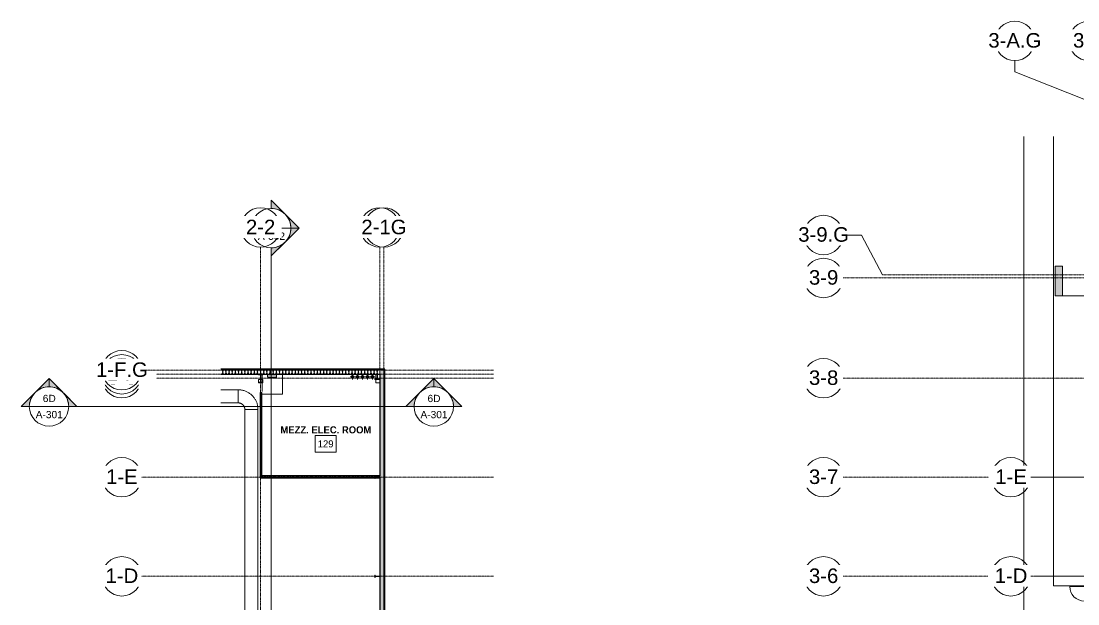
# Model space of a CAD drawing. Header units: inches. Extents: x 25369 to 33161, y -23509 to -20274.
# Drawn here: x 25397 to 27972, y -21693 to -20274 of the extents above; entities that cross this region are included whole.
import ezdxf

# ---------------------------------------------------------------- set-up
doc = ezdxf.new("R2010")
doc.units = ezdxf.units.IN
doc.header["$MEASUREMENT"] = 0
doc.linetypes.add('Grid Line 1_2_', pattern=[0.875, 0.5, -0.125, 0.125, -0.125])
for name, color, linetype, lineweight in [('A-AREA', 32, 'Continuous', 9), ('A-AREA-IDEN', 2, 'Continuous', 9), ('A-DOOR', 31, 'Continuous', 9), ('A-FLOR', 192, 'Continuous', 9), ('A-WALL', 113, 'Continuous', 9), ('A-WALL-PATT', 111, 'Continuous', 25), ('C-TOPO', 7, 'Continuous', 9), ('Conc', 7, 'Continuous', 13), ('E-POWR-CNTR', 130, 'Continuous', 9), ('E-POWR-RISE', 130, 'Continuous', 9), ('G-ANNO-SYMB', 111, 'Continuous', 9), ('I-WALL', 2, 'Continuous', 9), ('M-HVAC-DUCT', 70, 'Continuous', 9), ('Q-SPCQ', 91, 'Continuous', 9), ('S-BEAM', 12, 'Continuous', 9), ('S-COLS', 52, 'Continuous', 9), ('S-GRID', 1, 'Continuous', 9), ('S-GRID-IDEN', 1, 'Continuous', 9)]:
    doc.layers.add(name, color=color, linetype=linetype, lineweight=lineweight)
doc.styles.add('Arial', font='arial.ttf', dxfattribs={"height": 35.407186})
doc.styles.add('Arial_1', font='arial.ttf', dxfattribs={"height": 17.703593})
doc.styles.add('Century Gothic', font='GOTHIC.TTF', dxfattribs={"height": 17.245342})
doc.styles.add('Century Gothic_B', font='GOTHICB.TTF', dxfattribs={"height": 17.233438})
pattern_1 = [(45, (0, 0), (-19.00703, 19.00703), []), (45, (0, 28.8), (-19.00703, 19.00703), [])]
pattern_2 = [(0, (0, 0), (61.44, 15.36), [2.534, -43.546, 2.534, -43.546, -245.76]), (0, (0, 0), (61.44, 15.36), [-92.16, 2.534, -89.626, 2.534, -43.546, -107.52]), (0, (0, 0), (61.44, 15.36), [-230.4, 2.534, -28.186, 2.534, -74.266]), (120, (23.04, 7.68), (-44.02215, 45.528601), [2.534, -43.546, 2.534, -43.546, -245.76]), (120, (23.04, 7.68), (-44.02215, 45.528601), [-92.16, 2.534, -89.626, 2.534, -43.546, -107.52]), (120, (23.04, 7.68), (-44.02215, 45.528601), [-230.4, 2.534, -28.186, 2.534, -74.266]), (240, (30.72, 38.4), (-17.41785, -60.888601), [2.534, -43.546, 2.534, -43.546, -245.76]), (240, (30.72, 38.4), (-17.41785, -60.888601), [-92.16, 2.534, -89.626, 2.534, -43.546, -107.52]), (240, (30.72, 38.4), (-17.41785, -60.888601), [-230.4, 2.534, -28.186, 2.534, -74.266])]
pattern_3 = [(161.57, (0.96, 0.96), (-7.6802237, -0.0009796), [0, -54.643, 6.067, 0]), (18.43, (-0.96, 0.96), (-7.6802237, 0.0009796), [0, -54.643, 6.067, 0]), (108.43, (0.96, 0.96), (3.8382953, -19.20136532), [18.211, -42.499]), (71.57, (-0.96, 0.96), (3.8382953, 19.20136532), [18.211, -42.499])]
pattern_4 = [(0, (0, 0), (0, 24), []), (90, (0, 0), (-24, 1e-15), [])]
pattern_5 = [(225, (25980.89, -22360.053), (19.00703, -19.00703), []), (225, (25980.89, -22388.853), (19.00703, -19.00703), [])]

# ---------------------------------------------------------------- blocks, each defined once
blk = doc.blocks.new('columns and girder2 - one-1334686-Mezzanine Floor Plan')
at = {"layer": 'S-BEAM'}
h = blk.add_hatch(dxfattribs=at)
h.set_pattern_fill('FP_5', color=256, style=0, pattern_type=2)
h.set_pattern_definition(pattern_5)
h.paths.add_polyline_path([(0, -1.3), (-5, -1.3), (-5, -2), (5, -2), (5, -1.3)], flags=0)
h.paths.add_polyline_path([(5, -17), (-5, -17), (-5, -18.5), (5, -18.5)], flags=0)
h.paths.add_polyline_path([(-5, -1204.9), (-5, -1206.4), (5, -1206.4), (5, -1204.9)], flags=0)
h.paths.add_polyline_path([(5, -1224.3), (-5, -1224.3), (-5, -1225.8), (5, -1225.8)], flags=0)
h = blk.add_hatch(dxfattribs=at)
h.set_pattern_fill('FP_5', color=256, style=0, pattern_type=2)
h.set_pattern_definition(pattern_5)
h.paths.add_polyline_path([(-0.6, -2), (-0.6, -17), (0.6, -17), (0.6, -2)], flags=0)
h.paths.add_polyline_path([(0.6, -1206.4), (-0.6, -1206.4), (-0.6, -1224.3), (0.6, -1224.3)], flags=0)
at = {"layer": 'S-BEAM', "lineweight": 15}
for p, q in [((-5, -1.3), (-5, -2)), ((-5, -2), (5, -2)), ((5, -17), (-5, -17)), ((-5, -17), (-5, -18.5)), ((-5, -18.5), (5, -18.5)), ((0.6, -2), (-0.6, -2)), ((-0.6, -2), (-0.6, -17)), ((-0.6, -17), (0.6, -17)), ((0.6, -17), (0.6, -2)), ((5, -2), (5, -1.3)), ((5, -18.5), (5, -17)), ((5, -1204.9), (-5, -1204.9)), ((-5, -1204.9), (-5, -1206.4)), ((-5, -1206.4), (5, -1206.4)), ((0.6, -1206.4), (-0.6, -1206.4)), ((-0.6, -1206.4), (-0.6, -1224.3)), ((0.6, -1224.3), (0.6, -1206.4)), ((5, -1206.4), (5, -1204.9)), ((5, -1224.3), (-5, -1224.3)), ((-5, -1224.3), (-5, -1225.8)), ((-0.6, -1224.3), (0.6, -1224.3)), ((5, -1225.8), (5, -1224.3))]:
    blk.add_line(p, q, dxfattribs=at)
at = {"layer": 'S-BEAM'}
for p, q in [((-5, -17), (-5, -9.2)), ((-0.6, -9.2), (-5, -9.2)), ((5, -9.2), (0.6, -9.2)), ((5, -9.2), (5, -17)), ((-5, -1213.3), (-5, -1206.4)), ((5, -1206.4), (5, -1213.3)), ((-5, -1213.3), (-0.6, -1213.3)), ((0.6, -1213.3), (5, -1213.3))]:
    blk.add_line(p, q, dxfattribs=at)
blk = doc.blocks.new('lad500 - Standard-1589027-Mezzanine Floor Plan')
at = {"layer": 'Q-SPCQ'}
for p, q in [((26019.6, -21135.1), (25997.8, -21135.1)), ((25997.8, -21135.1), (25997.8, -21140.6)), ((25998, -21140.4), (25998, -21135.2)), ((25998, -21135.2), (26019.5, -21135.2)), ((26019.5, -21135.2), (26019.5, -21140.4)), ((26019.6, -21140.6), (26019.6, -21135.1)), ((25997.8, -21140.6), (25999.5, -21140.6)), ((25999.5, -21140.4), (25998, -21140.4)), ((25998.1, -21140.4), (25999.6, -21140.4)), ((25998.1, -21143.7), (25998.1, -21140.4)), ((25999.6, -21143.7), (25998.1, -21143.7)), ((25999.5, -21140.6), (25999.5, -21140.4)), ((25999.6, -21140.4), (25999.6, -21141.4)), ((25999.6, -21142.7), (25999.6, -21141.4)), ((25999.6, -21141.4), (26017.8, -21141.4)), ((26017.8, -21142.7), (25999.6, -21142.7)), ((25999.6, -21142.7), (25999.6, -21143.7)), ((26017.8, -21141.4), (26017.8, -21140.4)), ((26017.8, -21140.4), (26019.3, -21140.4)), ((26017.8, -21142.7), (26017.8, -21141.4)), ((26017.8, -21143.7), (26017.8, -21142.7)), ((26019.3, -21143.7), (26017.8, -21143.7)), ((26019.5, -21140.4), (26017.9, -21140.4)), ((26017.9, -21140.4), (26017.9, -21140.6)), ((26017.9, -21140.6), (26019.6, -21140.6)), ((26019.3, -21140.4), (26019.3, -21143.7))]:
    blk.add_line(p, q, dxfattribs=at)
blk = doc.blocks.new('Round Elbow - 1_0 D-1542880-Mezzanine Floor Plan')
at = {"layer": 'M-HVAC-DUCT'}
for p, q in [((-16, 32), (0, 32)), ((0, 32), (16, 32)), ((-32, 0), (-32, 16)), ((-32, -16), (-32, 0))]:
    blk.add_line(p, q, dxfattribs=at)
at = {"layer": 'M-HVAC-DUCT', "flags": 128}
for points in [[(-16, 32), (-16, 31.4), (-16.1, 30.7), (-16.1, 30.1), (-16.2, 29.5), (-16.3, 28.8), (-16.5, 28.2), (-16.6, 27.6), (-16.8, 27), (-17, 26.4), (-17.3, 25.8), (-17.5, 25.2), (-17.8, 24.6), (-18.1, 24), (-18.4, 23.5), (-18.8, 23), (-19.2, 22.4), (-19.6, 21.9), (-20, 21.4), (-20.4, 21), (-20.9, 20.5), (-21.3, 20.1), (-21.8, 19.7), (-22.3, 19.3), (-22.8, 18.9), (-23.4, 18.5), (-23.9, 18.2), (-24.5, 17.9), (-25, 17.6), (-25.6, 17.3), (-26.2, 17.1), (-26.8, 16.9), (-27.4, 16.7), (-28, 16.5), (-28.7, 16.4), (-29.3, 16.2), (-29.9, 16.1), (-30.5, 16.1), (-31.2, 16), (-31.8, 16), (-32, 16)], [(-32, -16), (-30.1, -16), (-28.2, -15.8), (-26.3, -15.7), (-24.4, -15.4), (-22.5, -15), (-20.6, -14.6), (-18.7, -14.1), (-16.9, -13.6), (-15.1, -12.9), (-13.3, -12.2), (-11.6, -11.4), (-9.8, -10.6), (-8.1, -9.7), (-6.5, -8.7), (-4.9, -7.6), (-3.3, -6.5), (-1.8, -5.3), (-0.3, -4.1), (1.1, -2.8), (2.4, -1.4), (3.7, 0), (5, 1.4), (6.2, 2.9), (7.3, 4.5), (8.4, 6.1), (9.4, 7.7), (10.3, 9.4), (11.2, 11.1), (12, 12.8), (12.7, 14.6), (13.4, 16.4), (14, 18.2), (14.5, 20.1), (14.9, 22), (15.3, 23.8), (15.6, 25.7), (15.8, 27.6), (15.9, 29.6), (16, 31.5), (16, 32)]]:
    blk.add_lwpolyline(points, dxfattribs=at)
blk = doc.blocks.new('Door_Single_Storefront - one-1371400-Overall Floor Plan')
at = {"layer": 'A-DOOR'}
blk.add_line((-17.59375, -35.1875), (-17.59375, 0), dxfattribs=at)
blk.add_arc((-17.59375, 0), 35.1875, 270, 0, dxfattribs=at)
blk = doc.blocks.new('Grid - Grid Head - Circle-14747-Mezzanine Floor Plan')
at = {"layer": 'S-GRID-IDEN'}
blk.add_circle((0, 0), 0.25, dxfattribs=at)
blk = doc.blocks.new('Section - Section Head - Filled-1526-Mezzanine Floor Plan')
at = {"layer": 'G-ANNO-SYMB'}
h = blk.add_hatch(color=256, dxfattribs=at)
edge = h.paths.add_edge_path(flags=0)
edge.add_line((-0.427, 0.177), (-0.25, 0.354))
edge.add_line((-0.25, 0.354), (-0.25, 0.25))
edge.add_arc((-0.25, 0), 0.25, 90, 135)
h = blk.add_hatch(color=256, dxfattribs=at)
edge = h.paths.add_edge_path(flags=0)
edge.add_arc((-0.25, 0), 0.25, 45, 90)
edge.add_line((-0.25, 0.25), (-0.25, 0.354))
edge.add_line((-0.25, 0.354), (-0.073, 0.177))
h = blk.add_hatch(color=256, dxfattribs=at)
edge = h.paths.add_edge_path(flags=0)
edge.add_arc((-0.25, 0), 0.25, 137.9216, 180)
edge.add_line((-0.5, 0), (-0.604, 0))
edge.add_line((-0.604, 0), (-0.436, 0.168))
h = blk.add_hatch(color=256, dxfattribs=at)
edge = h.paths.add_edge_path(flags=0)
edge.add_line((-0.064, 0.168), (0.104, 0))
edge.add_line((0.104, 0), (0, 0))
edge.add_arc((-0.25, 0), 0.25, 0, 42.0784)
for p, q in [((-0.25, 0.354), (-0.604, 0)), ((-0.25, 0.354), (-0.427, 0.177)), ((-0.25, 0.354), (0.104, 0)), ((-0.25, 0.25), (-0.25, 0.354)), ((-0.073, 0.177), (-0.25, 0.354)), ((-0.25, 0.354), (-0.25, 0.25)), ((-0.436, 0.168), (-0.604, 0)), ((0.104, 0), (-0.064, 0.168)), ((-0.604, 0), (-0.5, 0)), ((0, 0), (0.104, 0)), ((-0.5, 0), (-0.604, 0)), ((0, 0), (0.104, 0))]:
    blk.add_line(p, q, dxfattribs=at)
for start, end in [(360, 180), (137.9216, 180), (90, 135), (45, 90), (0, 42.0784), (180, 360)]:
    blk.add_arc((-0.25, 0), 0.25, start, end, dxfattribs=at)
blk = doc.blocks.new('Grid - Grid Head - Circle-14747-Overall Floor Plan')
at = {"layer": 'S-GRID-IDEN'}
blk.add_circle((0, 0), 0.25, dxfattribs=at)
blk = doc.blocks.new('Section - 3_32_ x 3_8_-18514-Overall Floor Plan')
at = {"layer": 'G-ANNO-SYMB'}
blk.add_hatch(color=256, dxfattribs=at).paths.add_polyline_path([(0, 0.375), (0, 0), (-0.09375, 0), (-0.09375, 0.375)], flags=0)
for p, q in [((0, 0.375), (-0.09375, 0.375)), ((-0.09375, 0.375), (-0.09375, 0)), ((0, 0), (0, 0.375)), ((-0.09375, 0), (0, 0))]:
    blk.add_line(p, q, dxfattribs=at)

msp = doc.modelspace()

# ---------------------------------------------------------------- hatches: boundary and pattern name
at = {"layer": 'A-WALL-PATT', "lineweight": 9}
h = msp.add_hatch(dxfattribs=at)
h.set_pattern_fill('FP_1', color=256, style=0, pattern_type=2)
h.set_pattern_definition(pattern_4)
h.paths.add_polyline_path([(26281.4, -21124.3), (26281.4, -21123.3), (25884.1, -21123.3), (25884.1, -21124.3), (26271.4, -21124.3)], flags=0)
h = msp.add_hatch(dxfattribs=at)
h.set_pattern_fill('FP_2', color=256, style=0, pattern_type=2)
h.set_pattern_definition(pattern_3)
h.paths.add_polyline_path([(26178.3, -21134.3), (26271.4, -21134.3), (26271.4, -21124.3), (25884.1, -21124.3), (25884.1, -21134.3), (26119.5, -21134.3)], flags=0)
h = msp.add_hatch(dxfattribs=at)
h.set_pattern_fill('FP_2', color=256, style=0, pattern_type=2)
h.set_pattern_definition(pattern_3)
h.paths.add_polyline_path([(26281.3, -22104.8), (26281.4, -22104.8), (26281.4, -21124.3), (26271.4, -21124.3), (26271.4, -22104.8), (26281.2, -22104.8)], flags=0)
h = msp.add_hatch(dxfattribs=at)
h.set_pattern_fill('FP_1', color=256, style=0, pattern_type=2)
h.set_pattern_definition(pattern_4)
h.paths.add_polyline_path([(26282.4, -22233.7), (26282.4, -21123.3), (26281.4, -21123.3), (26281.4, -22233.7)], flags=0)
h = msp.add_hatch(dxfattribs=at)
h.set_pattern_fill('FP_4', color=256, style=0, pattern_type=2)
h.set_pattern_definition(pattern_2)
h.paths.add_polyline_path([(25979.4, -21386.6), (25980, -21386.6), (25980, -21181.8), (25979.4, -21181.8), (25979.4, -21381.2)], flags=0)
h = msp.add_hatch(dxfattribs=at)
h.set_pattern_fill('FP_4', color=256, style=0, pattern_type=2)
h.set_pattern_definition(pattern_2)
h.paths.add_polyline_path([(25983.5, -21386.6), (25984.1, -21386.6), (25984.1, -21181.8), (25983.5, -21181.8), (25983.5, -21381.2)], flags=0)
h = msp.add_hatch(dxfattribs=at)
h.set_pattern_fill('FP_4', color=256, style=0, pattern_type=2)
h.set_pattern_definition(pattern_2)
h.paths.add_polyline_path([(26271.4, -21382.4), (26271.4, -21381.8), (25979.4, -21381.8), (25979.4, -21382.4), (26119.5, -21382.4)], flags=0)
h = msp.add_hatch(dxfattribs=at)
h.set_pattern_fill('FP_4', color=256, style=0, pattern_type=2)
h.set_pattern_definition(pattern_2)
h.paths.add_polyline_path([(26271.4, -21386.6), (26271.4, -21385.9), (25979.4, -21385.9), (25979.4, -21386.6), (26119.5, -21386.6)], flags=0)
at = {"layer": 'S-COLS'}
h = msp.add_hatch(dxfattribs=at)
h.set_pattern_fill('FP_3', color=256, style=0, pattern_type=2)
h.set_pattern_definition(pattern_1)
h.paths.add_polyline_path([(26271.4, -21146.8), (26271.4, -21146.4), (26266.2, -21146.4), (26265.7, -21146.2), (26265.5, -21145.7), (26265.5, -21135.4), (26265.7, -21134.9), (26266.2, -21134.7), (26271.4, -21134.7), (26271.4, -21134.3), (26259.4, -21134.3), (26259.4, -21134.7), (26264.6, -21134.7), (26265, -21134.9), (26265.2, -21135.4), (26265.2, -21145.7), (26265, -21146.2), (26264.6, -21146.4), (26259.4, -21146.4), (26259.4, -21146.8), (26266.6, -21146.8)], flags=0)
h = msp.add_hatch(dxfattribs=at)
h.set_pattern_fill('FP_3', color=256, style=0, pattern_type=2)
h.set_pattern_definition(pattern_1)
h.paths.add_polyline_path([(26271, -21629.5), (26271.4, -21629.5), (26271.4, -21623.1), (26271, -21623.1), (26271, -21625.5), (26270.8, -21626), (26270.3, -21626.2), (26260.3, -21626.2), (26259.8, -21626), (26259.6, -21625.5), (26259.6, -21623.1), (26259.2, -21623.1), (26259.2, -21629.5), (26259.6, -21629.5), (26259.6, -21627.1), (26259.8, -21626.6), (26260.3, -21626.4), (26270.3, -21626.4), (26270.8, -21626.6), (26271, -21627.1)], flags=0)

# ---------------------------------------------------------------- linework, layer by layer
at = {"layer": 'A-AREA'}
msp.add_line((25984.5, -21175.9), (25984.5, -21134.3), dxfattribs=at)
at = {"layer": 'A-AREA-IDEN', "flags": 128}
msp.add_lwpolyline([(26113.6, -21283), (26113.6, -21324.1), (26165, -21324.1), (26165, -21283)], close=True, dxfattribs=at)
at = {"layer": 'A-FLOR'}
for p, q in [((26033.9, -21134.3), (26033.9, -21182.3)), ((26261.4, -21146.4), (26261.4, -21134.7)), ((26261.4, -21155.3), (26261.4, -21146.8)), ((26271.4, -21155.3), (26261.4, -21155.3)), ((26033.9, -21182.3), (25984.1, -21182.3))]:
    msp.add_line(p, q, dxfattribs=at)
at = {"layer": 'A-WALL', "lineweight": 25}
for p, q in [((26283.9, -21121.8), (25884.1, -21121.8)), ((25884.1, -21134.3), (26271.4, -21134.3)), ((26271.4, -21134.3), (26271.4, -21381.8)), ((26283.9, -22233.7), (26283.9, -21121.8)), ((26271.4, -21386.6), (26271.4, -22104.8))]:
    msp.add_line(p, q, dxfattribs=at)
at = {"layer": 'A-WALL'}
for p, q in [((25884.1, -21123.3), (26282.4, -21123.3)), ((25884.1, -21124.3), (26281.4, -21124.3)), ((26281.4, -22104.8), (26281.4, -21124.3)), ((26282.4, -22233.7), (26282.4, -21123.3)), ((25980, -21181.8), (25980, -21386.6)), ((25983.5, -21181.8), (25983.5, -21386.6)), ((26271.4, -21382.4), (25979.4, -21382.4)), ((26271.4, -21385.9), (25979.4, -21385.9)), ((26271.4, -21386.6), (26271.4, -21381.8))]:
    msp.add_line(p, q, dxfattribs=at)
at = {"layer": 'C-TOPO'}
for p, q in [((27840.4, -21862.3), (27840.4, -20555)), ((27840.4, -20555), (27840.4, -21862.3)), ((27912.4, -20555), (27912.4, -21649.2)), ((27912.4, -21649.2), (27912.4, -20555)), ((27912.4, -21649.2), (27987.3, -21649.2)), ((27987.3, -21649.2), (27912.4, -21649.2))]:
    msp.add_line(p, q, dxfattribs=at)
at = {"layer": 'Conc'}
for p, q in [((27840.4, -20555), (27840.4, -22983.1)), ((27912.4, -20555), (27912.4, -21649.2)), ((27912.4, -21649.2), (27987.3, -21649.2))]:
    msp.add_line(p, q, dxfattribs=at)
at = {"layer": 'E-POWR-CNTR'}
for p, q in [((26205.1, -21146.5), (26205.1, -21134.5)), ((26217.1, -21146.5), (26217.1, -21134.5)), ((26229.1, -21146.5), (26229.1, -21134.5)), ((26241.1, -21146.5), (26241.1, -21134.5)), ((26253.1, -21146.5), (26253.1, -21134.5)), ((26199.1, -21140.5), (26211.1, -21140.5)), ((26211.1, -21140.5), (26223.1, -21140.5)), ((26223.1, -21140.5), (26235.1, -21140.5)), ((26235.1, -21140.5), (26247.1, -21140.5)), ((26247.1, -21140.5), (26259.1, -21140.5))]:
    msp.add_line(p, q, dxfattribs=at)
at = {"layer": 'E-POWR-RISE'}
for centre, start, end in [((26205.1, -21140.5), 0, 180), ((26217.1, -21140.5), 0, 180), ((26229.1, -21140.5), 0, 180), ((26241.1, -21140.5), 0, 180), ((26253.1, -21140.5), 0, 180), ((26205.1, -21140.5), 180, 0), ((26217.1, -21140.5), 180, 0), ((26229.1, -21140.5), 180, 0), ((26241.1, -21140.5), 180, 0), ((26253.1, -21140.5), 180, 0)]:
    msp.add_arc(centre, 3.31, start, end, dxfattribs=at)
at = {"layer": 'G-ANNO-SYMB'}
for p, q in [((26006.8, -20826.1), (26006.8, -22662.9)), ((28701.8, -20943.1), (27934.6, -20943.1)), ((25417.3, -21212.5), (25513.3, -21212.5)), ((26354.8, -21212.5), (25513.3, -21212.5)), ((26354.8, -21212.5), (26450.8, -21212.5))]:
    msp.add_line(p, q, dxfattribs=at)
at = {"layer": 'I-WALL'}
for p, q in [((25979.4, -21178.9), (25984.1, -21178.9)), ((25979.4, -21181.8), (25979.4, -21178.9)), ((25984.1, -21178.9), (25984.1, -21181.8))]:
    msp.add_line(p, q, dxfattribs=at)
at = {"layer": 'I-WALL', "lineweight": 25}
for p, q in [((25984.1, -21181.8), (25979.4, -21181.8)), ((25979.4, -21181.8), (25979.4, -21386.6)), ((25984.1, -21386.6), (25984.1, -21181.8)), ((26271.4, -21381.8), (25979.4, -21381.8)), ((25979.4, -21386.6), (26271.4, -21386.6))]:
    msp.add_line(p, q, dxfattribs=at)
at = {"layer": 'M-HVAC-DUCT'}
for p, q in [((25926.5, -21171.9), (25884.1, -21171.9)), ((25926.5, -21171.9), (25926.5, -21203.9)), ((25884.1, -21203.9), (25926.5, -21203.9)), ((25942.5, -21219.9), (25942.5, -22290.9)), ((25942.5, -21219.9), (25974.5, -21219.9)), ((25974.5, -22290.9), (25974.5, -21219.9))]:
    msp.add_line(p, q, dxfattribs=at)
at = {"layer": 'S-COLS', "lineweight": 15}
for p, q in [((26271.4, -21134.3), (26259.4, -21134.3)), ((26259.4, -21134.3), (26259.4, -21134.7)), ((26259.4, -21134.7), (26264.6, -21134.7)), ((26265.2, -21135.4), (26265.2, -21145.7)), ((26265.5, -21145.7), (26265.5, -21135.4)), ((26266.2, -21134.7), (26271.4, -21134.7)), ((26271.4, -21134.7), (26271.4, -21134.3)), ((26264.6, -21146.4), (26259.4, -21146.4)), ((26259.4, -21146.4), (26259.4, -21146.8)), ((26259.4, -21146.8), (26271.4, -21146.8)), ((26271.4, -21146.4), (26266.2, -21146.4)), ((26271.4, -21146.8), (26271.4, -21146.4)), ((26259.6, -21381.8), (26259.2, -21381.8)), ((26259.2, -21381.8), (26259.2, -21388.3)), ((26259.2, -21388.3), (26259.6, -21388.3)), ((26259.6, -21384.3), (26259.6, -21381.8)), ((26259.6, -21388.3), (26259.6, -21385.9)), ((26270.3, -21384.9), (26260.3, -21384.9)), ((26260.3, -21385.2), (26270.3, -21385.2)), ((26271.4, -21381.8), (26271, -21381.8)), ((26271, -21381.8), (26271, -21384.3)), ((26271, -21385.9), (26271, -21388.3)), ((26271, -21388.3), (26271.4, -21388.3)), ((26271.4, -21388.3), (26271.4, -21381.8)), ((26259.6, -21623.1), (26259.2, -21623.1)), ((26259.2, -21623.1), (26259.2, -21629.5)), ((26259.6, -21625.5), (26259.6, -21623.1)), ((26259.6, -21629.5), (26259.6, -21627.1)), ((26270.3, -21626.2), (26260.3, -21626.2)), ((26260.3, -21626.4), (26270.3, -21626.4)), ((26271.4, -21623.1), (26271, -21623.1)), ((26271, -21623.1), (26271, -21625.5)), ((26271, -21627.1), (26271, -21629.5)), ((26271.4, -21629.5), (26271.4, -21623.1)), ((26259.2, -21629.5), (26259.6, -21629.5)), ((26271, -21629.5), (26271.4, -21629.5))]:
    msp.add_line(p, q, dxfattribs=at)
for centre, radius, start, end in [((26264.6, -21135.4), 0.691, 0, 90), ((26266.2, -21135.4), 0.691, 90, 180), ((26264.6, -21145.7), 0.691, 270, 0), ((26266.2, -21145.7), 0.691, 180, 270), ((26260.3, -21384.3), 0.683, 180, 270), ((26260.3, -21385.9), 0.683, 90, 180), ((26270.3, -21384.3), 0.683, 270, 0), ((26270.3, -21385.9), 0.683, 0, 90), ((26260.3, -21625.5), 0.683, 180, 270), ((26260.3, -21627.1), 0.683, 90, 180), ((26270.3, -21625.5), 0.683, 270, 0), ((26270.3, -21627.1), 0.683, 0, 90)]:
    msp.add_arc(centre, radius, start, end, dxfattribs=at)
at = {"layer": 'S-GRID'}
for p, q in [((27818.6, -20397.1), (27818.6, -20370)), ((27990.8, -20466), (27818.6, -20397.1))]:
    msp.add_line(p, q, dxfattribs=at)
at = {"layer": 'S-GRID', "linetype": 'Grid Line 1_2_'}
for p, q in [((25980.9, -22664.4), (25980.9, -20824.6)), ((25980.9, -22664.4), (25980.9, -20824.6)), ((26271.4, -22664.4), (26271.4, -20824.6)), ((26271.4, -22664.4), (26271.4, -20824.6)), ((26281.4, -22664.4), (26281.4, -20824.6)), ((26281.4, -22664.4), (26281.4, -20824.6)), ((28801, -20891.6), (27496.5, -20891.6))]:
    msp.add_line(p, q, dxfattribs=at)

# ---------------------------------------------------------------- block references
at = {"layer": 'A-DOOR', "rotation": 270}
msp.add_blockref('Door_Single_Storefront - one-1371400-Overall Floor Plan', (27987.6, -21669), dxfattribs=at)
at = {"layer": 'G-ANNO-SYMB', "xscale": 191.9999999999999, "yscale": 191.9999999999999, "zscale": 191.9999999999999}
for name, p in [('Section - 3_32_ x 3_8_-18514-Overall Floor Plan', (27934.6, -20943.1)), ('Section - Section Head - Filled-1526-Mezzanine Floor Plan', (25513.3, -21212.5))]:
    msp.add_blockref(name, p, dxfattribs=at)
at = {"layer": 'G-ANNO-SYMB', "extrusion": (0, 0, -1), "xscale": 191.9999999999999, "yscale": 191.9999999999999, "zscale": 191.9999999999999}
msp.add_blockref('Section - Section Head - Filled-1526-Mezzanine Floor Plan', (-26354.8, -21212.5), dxfattribs=at)
at = {"layer": 'M-HVAC-DUCT', "rotation": 90}
msp.add_blockref('Round Elbow - 1_0 D-1542880-Mezzanine Floor Plan', (25958.5, -21187.9), dxfattribs=at)
at = {"layer": 'Q-SPCQ'}
msp.add_blockref('lad500 - Standard-1589027-Mezzanine Floor Plan', (0, 0), dxfattribs=at)
at = {"layer": 'S-BEAM', "rotation": 180}
msp.add_blockref('columns and girder2 - one-1334686-Mezzanine Floor Plan', (25980.9, -22360.1), dxfattribs=at)
at = {"layer": 'S-GRID-IDEN', "xscale": 191.9999999999999, "yscale": 191.9999999999999, "zscale": 191.9999999999999}
for name, p in [('Grid - Grid Head - Circle-14747-Overall Floor Plan', (27818.6, -20322)), ('Grid - Grid Head - Circle-14747-Overall Floor Plan', (27998.8, -20322)), ('Grid - Grid Head - Circle-14747-Mezzanine Floor Plan', (25980.9, -20776.6)), ('Grid - Grid Head - Circle-14747-Mezzanine Floor Plan', (26281.4, -20776.6))]:
    msp.add_blockref(name, p, dxfattribs=at)
for name, p, rotation in [('Grid - Grid Head - Circle-14747-Overall Floor Plan', (27352.5, -20795), 89.9999999999999), ('Grid - Grid Head - Circle-14747-Overall Floor Plan', (27352.5, -20899.6), 89.9999999999999), ('Grid - Grid Head - Circle-14747-Mezzanine Floor Plan', (25642.7, -21143.8), 89.99999999999982), ('Grid - Grid Head - Circle-14747-Overall Floor Plan', (27352.5, -21143.8), 89.9999999999999), ('Grid - Grid Head - Circle-14747-Mezzanine Floor Plan', (25642.7, -21385.1), 89.99999999999982), ('Grid - Grid Head - Circle-14747-Overall Floor Plan', (27352.5, -21385.1), 89.99999999999984), ('Grid - Grid Head - Circle-14747-Overall Floor Plan', (27809.1, -21385.1), 89.99999999999984), ('Grid - Grid Head - Circle-14747-Mezzanine Floor Plan', (25642.7, -21626.3), 89.99999999999982), ('Grid - Grid Head - Circle-14747-Overall Floor Plan', (27352.5, -21626.3), 89.99999999999984), ('Grid - Grid Head - Circle-14747-Overall Floor Plan', (27809.1, -21626.3), 89.99999999999984)]:
    msp.add_blockref(name, p, dxfattribs=dict(at, rotation=rotation))

# ---------------------------------------------------------------- texts
at = {"layer": 'A-AREA-IDEN', "attachment_point": 2}
for s, insert, char_height, width, line_spacing_factor, style in [('MEZZ. ELEC. ROOM', (26139.9, -21260.9), 17.233, 257.688, 0.984796, 'Century Gothic_B'), ('129', (26139.3, -21295.1), 17.25, 47.304, 0.984117, 'Century Gothic')]:
    msp.add_mtext(s, dxfattribs=dict(at, insert=insert, char_height=char_height, width=width, line_spacing_factor=line_spacing_factor, style=style))
at = {"layer": 'G-ANNO-SYMB', "char_height": 17.7, "attachment_point": 2, "line_spacing_factor": 0.938532, "style": 'Arial_1'}
for s, insert, width in [('6D', (25465.9, -21184.2), 37.584), ('6D', (26403.4, -21184.2), 37.584), ('A-301', (25465.9, -21223.5), 78.624), ('A-301', (26403.4, -21223.5), 78.624)]:
    msp.add_mtext(s, dxfattribs=dict(at, insert=insert, width=width))

# ---------------------------------------------------------------- next in the draw order: texts
at = {"layer": 'S-GRID-IDEN', "char_height": 35.41, "attachment_point": 2, "line_spacing_factor": 0.938532, "style": 'Arial', "bg_fill": 3, "box_fill_scale": 1.25, "bg_fill_color": 0, "bg_fill_transparency": 0}
for s, insert, width in [('3-A.G', (27818.6, -20303.1), 153.792), ('3-A', (27998.8, -20303.1), 91.584), ('1-2', (25980.9, -20757.7), 85.104), ('1-1G', (26281.4, -20757.7), 130.896), ('3-9.G', (27352.7, -20775.9), 147.312), ('3-9', (27352.7, -20880.5), 85.104), ('3-8', (25642.9, -21124.7), 85.104), ('3-8', (27352.7, -21124.7), 85.104), ('3-7', (25642.9, -21366), 85.104), ('3-7', (27352.7, -21366), 85.104), ('3-6', (25642.9, -21607.2), 85.104), ('3-6', (27352.7, -21607.2), 85.104)]:
    msp.add_mtext(s, dxfattribs=dict(at, insert=insert, width=width))

# ---------------------------------------------------------------- next in the draw order: linework, layer by layer
at = {"layer": 'G-ANNO-SYMB'}
msp.add_line((25958.8, -20778.1), (26054.8, -20778.1), dxfattribs=at)
at = {"layer": 'S-GRID'}
for p, q in [((27444.8, -20795), (27400.5, -20795)), ((27496.5, -20891.6), (27444.8, -20795))]:
    msp.add_line(p, q, dxfattribs=at)
at = {"layer": 'S-GRID', "linetype": 'Grid Line 1_2_'}
for p, q in [((28801, -20899.6), (27400.5, -20899.6)), ((26548.3, -21143.8), (25690.7, -21143.8)), ((28694.1, -21143.8), (27400.5, -21143.8)), ((26548.3, -21385.1), (25690.7, -21385.1)), ((32356.5, -21385.1), (27400.5, -21385.1)), ((26548.3, -21626.3), (25690.7, -21626.3)), ((32356.5, -21626.3), (27400.5, -21626.3))]:
    msp.add_line(p, q, dxfattribs=at)

# ---------------------------------------------------------------- next in the draw order: block references
at = {"layer": 'G-ANNO-SYMB', "xscale": 191.9999999999999, "yscale": 191.9999999999999, "zscale": 191.9999999999999, "rotation": 269.9999999999996}
msp.add_blockref('Section - Section Head - Filled-1526-Mezzanine Floor Plan', (26006.8, -20826.1), dxfattribs=at)
at = {"layer": 'S-GRID-IDEN', "xscale": 191.9999999999999, "yscale": 191.9999999999999, "zscale": 191.9999999999999}
for p in [(25980.9, -20776.6), (26271.4, -20776.6)]:
    msp.add_blockref('Grid - Grid Head - Circle-14747-Mezzanine Floor Plan', p, dxfattribs=at)
at = {"layer": 'S-GRID-IDEN', "xscale": 191.9999999999999, "yscale": 191.9999999999999, "zscale": 191.9999999999999, "rotation": 89.99999999999982}
for p in [(25642.7, -21134.3), (25642.7, -21385.1), (25642.7, -21626.3)]:
    msp.add_blockref('Grid - Grid Head - Circle-14747-Mezzanine Floor Plan', p, dxfattribs=at)

# ---------------------------------------------------------------- next in the draw order: texts
at = {"layer": 'G-ANNO-SYMB', "char_height": 17.7, "attachment_point": 2, "line_spacing_factor": 0.938532, "style": 'Arial_1'}
for s, insert, width in [('6B', (26007.4, -20749.8), 36.072), ('A-302', (26007.4, -20789), 78.624)]:
    msp.add_mtext(s, dxfattribs=dict(at, insert=insert, width=width))

# ---------------------------------------------------------------- next in the draw order: texts
at = {"layer": 'S-GRID-IDEN', "char_height": 35.41, "attachment_point": 2, "line_spacing_factor": 0.938532, "style": 'Arial', "bg_fill": 3, "box_fill_scale": 1.25, "bg_fill_color": 0, "bg_fill_transparency": 0}
for s, insert, width in [('2-2', (25980.9, -20757.7), 85.104), ('2-1', (26271.4, -20757.7), 85.104), ('1-F', (25642.9, -21115.2), 88.128), ('1-E', (25642.9, -21366), 91.584), ('1-E', (27809.3, -21366), 91.584), ('1-D', (25642.9, -21607.2), 94.608), ('1-D', (27809.3, -21607.2), 94.608)]:
    msp.add_mtext(s, dxfattribs=dict(at, insert=insert, width=width))

# ---------------------------------------------------------------- next in the draw order: linework, layer by layer
at = {"layer": 'S-GRID', "linetype": 'Grid Line 1_2_'}
for p, q in [((26548.3, -21134.3), (25690.7, -21134.3)), ((26548.3, -21385.1), (25690.7, -21385.1)), ((33026.6, -21385.1), (27857.1, -21385.1)), ((26548.3, -21626.3), (25690.7, -21626.3)), ((33026.6, -21626.3), (27857.1, -21626.3))]:
    msp.add_line(p, q, dxfattribs=at)

# ---------------------------------------------------------------- next in the draw order: block references
at = {"layer": 'S-GRID-IDEN', "xscale": 191.9999999999999, "yscale": 191.9999999999999, "zscale": 191.9999999999999}
msp.add_blockref('Grid - Grid Head - Circle-14747-Mezzanine Floor Plan', (26271.4, -20776.6), dxfattribs=at)
at = {"layer": 'S-GRID-IDEN', "xscale": 191.9999999999999, "yscale": 191.9999999999999, "zscale": 191.9999999999999, "rotation": 89.99999999999982}
msp.add_blockref('Grid - Grid Head - Circle-14747-Mezzanine Floor Plan', (25642.7, -21124.3), dxfattribs=at)

# ---------------------------------------------------------------- next in the draw order: texts
at = {"layer": 'S-GRID-IDEN', "char_height": 35.41, "attachment_point": 2, "line_spacing_factor": 0.938532, "style": 'Arial', "bg_fill": 3, "box_fill_scale": 1.25, "bg_fill_color": 0, "bg_fill_transparency": 0}
for s, insert, width in [('1-1', (26271.4, -20757.7), 85.104), ('1-F.G', (25642.9, -21105.2), 150.336)]:
    msp.add_mtext(s, dxfattribs=dict(at, insert=insert, width=width))

# ---------------------------------------------------------------- next in the draw order: linework, layer by layer
at = {"layer": 'S-GRID', "linetype": 'Grid Line 1_2_'}
msp.add_line((26548.3, -21124.3), (25690.7, -21124.3), dxfattribs=at)

# ---------------------------------------------------------------- next in the draw order: block references
at = {"layer": 'S-GRID-IDEN', "xscale": 191.9999999999999, "yscale": 191.9999999999999, "zscale": 191.9999999999999}
msp.add_blockref('Grid - Grid Head - Circle-14747-Mezzanine Floor Plan', (26281.4, -20776.6), dxfattribs=at)

# ---------------------------------------------------------------- next in the draw order: texts
at = {"layer": 'S-GRID-IDEN', "insert": (26281.4, -20757.7), "char_height": 35.41, "width": 130.896, "attachment_point": 2, "line_spacing_factor": 0.938532, "style": 'Arial', "bg_fill": 3, "box_fill_scale": 1.25, "bg_fill_color": 0, "bg_fill_transparency": 0}
msp.add_mtext('2-1G', dxfattribs=at)

doc.saveas('drawing.dxf')
